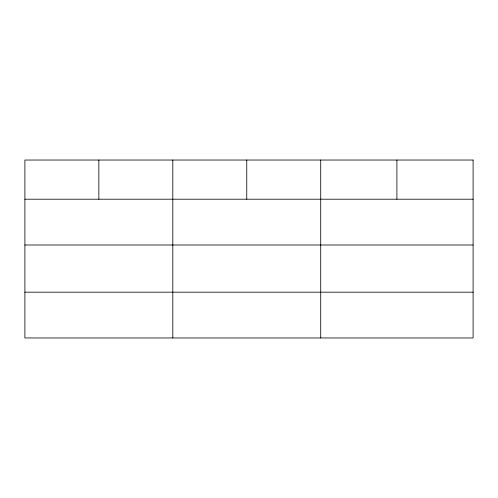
<?xml version="1.0" encoding="UTF-8"?>
<svg xmlns="http://www.w3.org/2000/svg" width="498" height="498" viewBox="0 0 498 498"><rect width="100%" height="100%" fill="white"/><g stroke="black" fill="none" stroke-linecap="round" stroke-linejoin="round"><path stroke-width="0.75" d="M24.9 199.206L473.1 199.206M24.9 244.997L473.1 244.997M24.9 292.177L473.1 292.177M396.906 160.039L396.906 199.206M320.712 160.039L320.712 337.961M246.759 160.039L246.759 199.206M172.806 160.039L172.806 337.961M98.853 160.039L98.853 199.206M473.1 160.039L24.9 160.039L24.9 337.961L473.1 337.961L473.1 160.039"/></g></svg>
